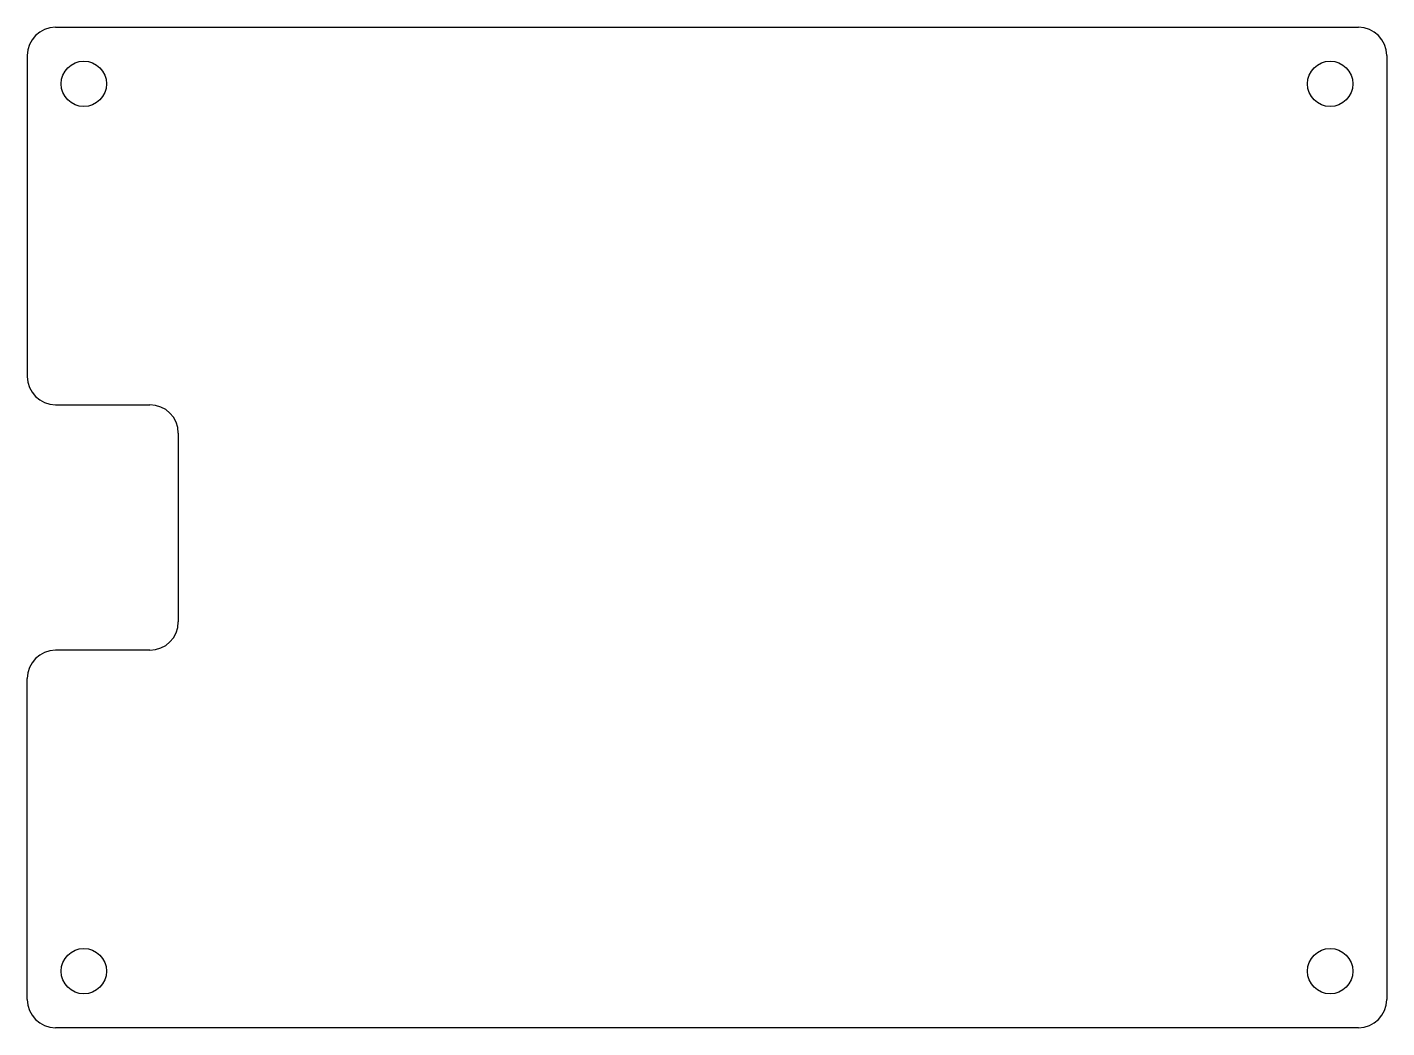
# Model space of a CAD drawing. Header units: millimetres. Extents: x -6 to 66, y -6 to 47.
import ezdxf

# ---------------------------------------------------------------- set-up
doc = ezdxf.new("R2010")
doc.units = ezdxf.units.MM
doc.layers.add('0 ... layer 2', color=178, linetype='Continuous', lineweight=25, true_color=0x000000)

msp = doc.modelspace()

# ---------------------------------------------------------------- linework, layer by layer
for p, q in [((-4.5, 47), (0, 47)), ((0, 47), (64.5, 47)), ((66, 45.5), (66, -4.5)), ((-6, -4.5), (-6, 12.5)), ((64.5, -6), (-4.5, -6))]:
    msp.add_line(p, q)
at = {"color": 7, "linetype": 'Continuous', "lineweight": 25}
for centre in [(-3, 44), (63, 44), (-3, -3), (63, -3)]:
    msp.add_circle(centre, 1.2, dxfattribs=at)
for centre, start, end in [((-4.5, 45.5), 90, 180), ((64.5, 45.5), 0, 90), ((0.5, 25.5), 0, 90), ((0.5, 15.5), 270, 0), ((-4.5, -4.5), 180, 270), ((64.5, -4.5), 270, 0)]:
    msp.add_arc(centre, 1.5, start, end)
at = {"layer": '0 ... layer 2'}
for p, q in [((-6, 45.5), (-6, 28.5)), ((-4.5, 27), (0.5, 27)), ((2, 25.5), (2, 15.5)), ((0.5, 14), (-4.5, 14))]:
    msp.add_line(p, q, dxfattribs=at)
for centre, start, end in [((-4.5, 28.5), 180, 270), ((-4.5, 12.5), 90, 180)]:
    msp.add_arc(centre, 1.5, start, end, dxfattribs=at)

doc.saveas('drawing.dxf')
